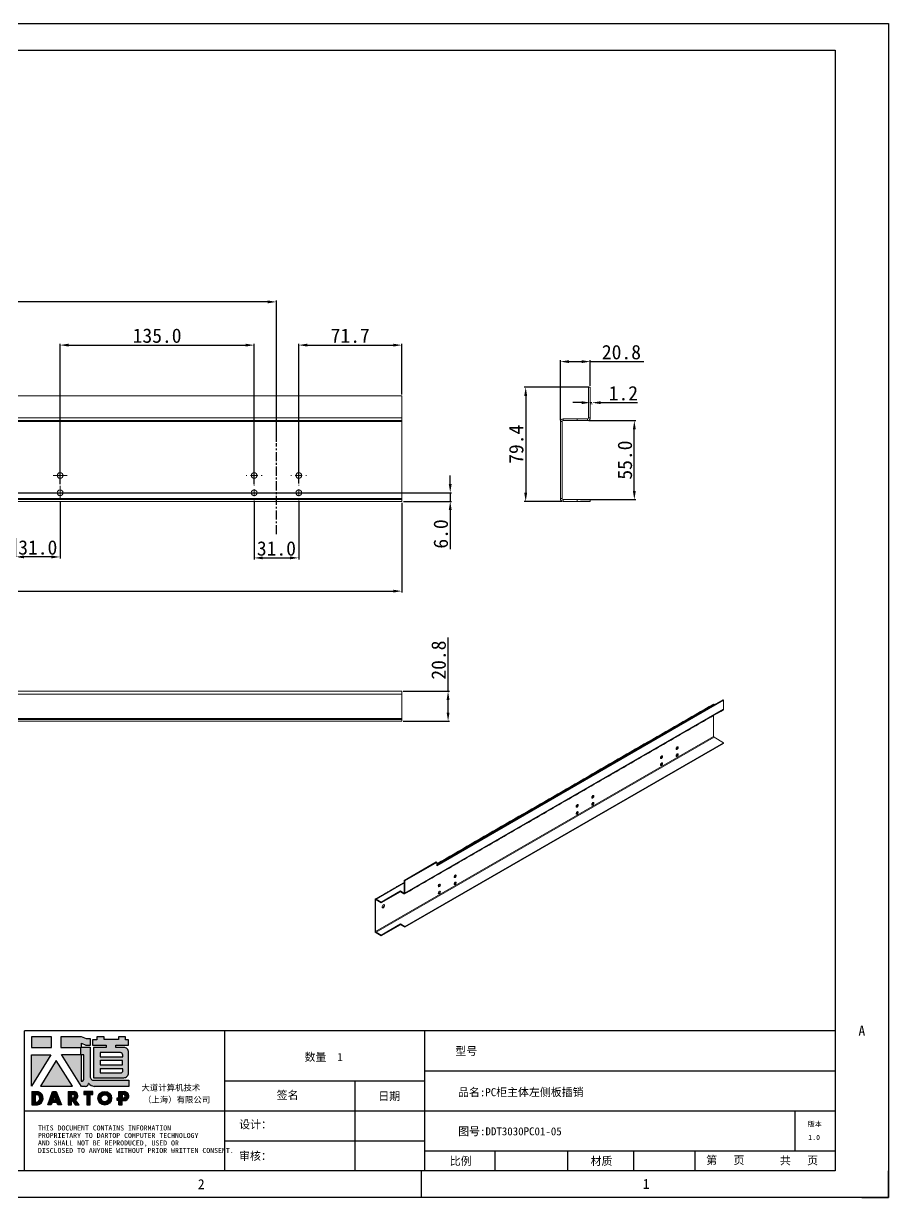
# Model space of a CAD drawing. Header units: millimetres. Extents: x 12436 to 30221, y 8547 to 23793.
# Drawn here: x 25539 to 26141, y 17318 to 18134 of the extents above; entities that cross this region are included whole.
import ezdxf
from ezdxf.enums import TextEntityAlignment as Align

# ---------------------------------------------------------------- set-up
doc = ezdxf.new("R2010")
doc.units = ezdxf.units.MM
doc.header["$PDSIZE"] = -1
doc.linetypes.add('CENTER', pattern=[10.16, 6.35, -1.27, 1.27, -1.27])
doc.linetypes.add('DOT', pattern=[0.25, 0, -0.25])
for name, color, linetype in [('4', 7, 'Continuous'), ('FORMAT', 7, 'Continuous'), ('print', 30, 'Continuous'), ('点画线', 1, 'CENTER')]:
    doc.layers.add(name, color=color, linetype=linetype)
doc.styles.add('Dartop', font='SIMFANG.TTF')
doc.styles.add('hzHT', font='SIMHEI.TTF')
doc.dimstyles.new('副本 ISO-25', dxfattribs={"dimtxt": 10, "dimasz": 6, "dimexe": 1, "dimexo": 1, "dimgap": 1.524, "dimtad": 1, "dimdec": 1, "dimzin": 0, "dimdsep": 46, "dimtxsty": 'Standard', "dimcen": 2.5, "dimclrd": 4, "dimclre": 4, "dimclrt": 4, "dimadec": 0, "dimazin": 0, "dimtfac": 1, "dimtdec": 1, "dimtmove": 0, "dimatfit": 3, "dimfxl": 1, "dimtzin": 0, "dimarcsym": 0})

# ---------------------------------------------------------------- blocks, each defined once
blk = doc.blocks.new('SW_CENTERMARKSYMBOL_5')
at = {"color": 0, "linetype": 'Continuous', "lineweight": 0}
for p, q in [((-5, 0), (-5.5, 0)), ((0, 0), (-2.5, 0)), ((0, 5), (0, 5.5)), ((0, 0), (0, 2.5)), ((0, 0), (0, -2.5)), ((0, 0), (2.5, 0)), ((5, 0), (5.5, 0)), ((0, -5), (0, -5.5))]:
    blk.add_line(p, q, dxfattribs=at)
blk = doc.blocks.new('SW_CENTERMARKSYMBOL_6')
at = {"color": 0, "linetype": 'Continuous', "lineweight": 0}
for p, q in [((-5, 0), (-5.5, 0)), ((0, 0), (-2.5, 0)), ((0, 5), (0, 5.5)), ((0, 0), (0, 2.5)), ((0, 0), (0, -2.5)), ((0, 0), (2.5, 0)), ((5, 0), (5.5, 0)), ((0, -5), (0, -5.5))]:
    blk.add_line(p, q, dxfattribs=at)
blk = doc.blocks.new('*D91')
at = {"color": 4, "lineweight": -2}
for p, q in [((25137.25, 17800.92), (25137.25, 17738.46)), ((25802.25, 17800.92), (25802.25, 17738.46)), ((25143.25, 17739.46), (25796.25, 17739.46))]:
    blk.add_line(p, q, dxfattribs=at)
at = {"color": 4}
for points in [[(25143.25, 17740.46), (25143.25, 17738.46), (25137.25, 17739.46)], [(25796.25, 17740.46), (25796.25, 17738.46), (25802.25, 17739.46)]]:
    blk.add_solid(points, dxfattribs=at)
at = {"layer": 'Defpoints', "color": 0}
for p in [(25137.25, 17801.92), (25802.25, 17801.92), (25802.25, 17739.46)]:
    blk.add_point(p, dxfattribs=at)
at = {"color": 4, "insert": (25469.75, 17745.99), "char_height": 10, "attachment_point": 5}
blk.add_mtext('665.0', dxfattribs=at)
blk = doc.blocks.new('*D92')
at = {"color": 4, "lineweight": -2}
for p, q in [((25932.4, 17858.12), (25964.99, 17858.12)), ((25963.99, 17809.12), (25963.99, 17852.12)), ((25926.54, 17803.12), (25964.99, 17803.12))]:
    blk.add_line(p, q, dxfattribs=at)
at = {"color": 4}
for points in [[(25962.99, 17852.12), (25964.99, 17852.12), (25963.99, 17858.12)], [(25962.99, 17809.12), (25964.99, 17809.12), (25963.99, 17803.12)]]:
    blk.add_solid(points, dxfattribs=at)
at = {"layer": 'Defpoints', "color": 0}
for p in [(25931.4, 17858.12), (25963.99, 17858.12), (25925.54, 17803.12)]:
    blk.add_point(p, dxfattribs=at)
at = {"color": 4, "insert": (25957.46, 17830.62), "char_height": 10, "attachment_point": 5, "rotation": 90}
blk.add_mtext('55.0', dxfattribs=at)
blk = doc.blocks.new('*D93')
at = {"color": 4, "lineweight": -2}
for p, q in [((25927.33, 17870.59), (25921.33, 17870.59)), ((25933.33, 17870.59), (25934.53, 17870.59)), ((25933.33, 17869.69), (25933.33, 17869.59)), ((25934.53, 17869.69), (25934.53, 17869.59)), ((25940.53, 17870.59), (25966.25, 17870.59))]:
    blk.add_line(p, q, dxfattribs=at)
at = {"color": 4}
for points in [[(25927.33, 17871.59), (25927.33, 17869.59), (25933.33, 17870.59)], [(25940.53, 17871.59), (25940.53, 17869.59), (25934.53, 17870.59)]]:
    blk.add_solid(points, dxfattribs=at)
at = {"layer": 'Defpoints', "color": 0}
for p in [(25933.33, 17870.69), (25934.53, 17870.69), (25934.53, 17870.59)]:
    blk.add_point(p, dxfattribs=at)
at = {"color": 4, "insert": (25956.39, 17877.11), "char_height": 10, "attachment_point": 5}
blk.add_mtext('1.2', dxfattribs=at)
blk = doc.blocks.new('*D94')
at = {"color": 4, "lineweight": -2}
for p, q in [((25835.93, 17813.92), (25835.93, 17819.92)), ((25268.44, 17807.92), (25836.93, 17807.92)), ((25835.93, 17807.92), (25835.93, 17801.92)), ((25803.45, 17801.92), (25836.93, 17801.92)), ((25835.93, 17795.92), (25835.93, 17768.54))]:
    blk.add_line(p, q, dxfattribs=at)
at = {"color": 4}
for points in [[(25834.93, 17813.92), (25836.93, 17813.92), (25835.93, 17807.92)], [(25834.93, 17795.92), (25836.93, 17795.92), (25835.93, 17801.92)]]:
    blk.add_solid(points, dxfattribs=at)
at = {"layer": 'Defpoints', "color": 0}
for p in [(25267.44, 17807.92), (25802.45, 17801.92), (25835.93, 17801.92)]:
    blk.add_point(p, dxfattribs=at)
at = {"color": 4, "insert": (25829.41, 17779.23), "char_height": 10, "attachment_point": 5, "rotation": 90}
blk.add_mtext('6.0', dxfattribs=at)
blk = doc.blocks.new('*D99')
at = {"color": 4, "lineweight": -2}
for p, q in [((25564.54, 17813.92), (25564.54, 17911.62)), ((25570.54, 17910.62), (25693.54, 17910.62)), ((25699.54, 17813.92), (25699.54, 17911.62))]:
    blk.add_line(p, q, dxfattribs=at)
at = {"color": 4}
for points in [[(25570.54, 17911.62), (25570.54, 17909.62), (25564.54, 17910.62)], [(25693.54, 17911.62), (25693.54, 17909.62), (25699.54, 17910.62)]]:
    blk.add_solid(points, dxfattribs=at)
at = {"layer": 'Defpoints', "color": 0}
for p in [(25699.54, 17910.62), (25564.54, 17812.92), (25699.54, 17812.92)]:
    blk.add_point(p, dxfattribs=at)
at = {"color": 4, "insert": (25632.04, 17917.14), "char_height": 10, "attachment_point": 5}
blk.add_mtext('135.0', dxfattribs=at)
blk = doc.blocks.new('*D100')
at = {"color": 4, "lineweight": -2}
for p, q in [((25730.54, 17814.42), (25730.54, 17911.62)), ((25736.54, 17910.62), (25796.25, 17910.62)), ((25802.25, 17876.32), (25802.25, 17911.62))]:
    blk.add_line(p, q, dxfattribs=at)
at = {"color": 4}
for points in [[(25736.54, 17911.62), (25736.54, 17909.62), (25730.54, 17910.62)], [(25796.25, 17911.62), (25796.25, 17909.62), (25802.25, 17910.62)]]:
    blk.add_solid(points, dxfattribs=at)
at = {"layer": 'Defpoints', "color": 0}
for p in [(25802.25, 17910.62), (25802.25, 17875.32), (25730.54, 17813.42)]:
    blk.add_point(p, dxfattribs=at)
at = {"color": 4, "insert": (25766.4, 17917.14), "char_height": 10, "attachment_point": 5}
blk.add_mtext('71.7', dxfattribs=at)
blk = doc.blocks.new('*D102')
at = {"color": 4, "lineweight": -2}
for p, q in [((25932.33, 17881.32), (25887.43, 17881.32)), ((25888.43, 17875.32), (25888.43, 17807.92)), ((25913.47, 17801.92), (25887.43, 17801.92))]:
    blk.add_line(p, q, dxfattribs=at)
at = {"color": 4}
for points in [[(25887.43, 17875.32), (25889.43, 17875.32), (25888.43, 17881.32)], [(25887.43, 17807.92), (25889.43, 17807.92), (25888.43, 17801.92)]]:
    blk.add_solid(points, dxfattribs=at)
at = {"layer": 'Defpoints', "color": 0}
for p in [(25933.33, 17881.32), (25888.43, 17801.92), (25914.47, 17801.92)]:
    blk.add_point(p, dxfattribs=at)
at = {"color": 4, "insert": (25881.9, 17841.62), "char_height": 10, "attachment_point": 5, "rotation": 90}
blk.add_mtext('79.4', dxfattribs=at)
blk = doc.blocks.new('*D103')
at = {"color": 4, "lineweight": -2}
for p, q in [((25912.54, 17858.38), (25912.54, 17900.15)), ((25918.54, 17899.15), (25927.33, 17899.15)), ((25933.33, 17882.32), (25933.33, 17900.15)), ((25933.33, 17899.15), (25970.71, 17899.15))]:
    blk.add_line(p, q, dxfattribs=at)
at = {"color": 4}
for points in [[(25918.54, 17900.15), (25918.54, 17898.15), (25912.54, 17899.15)], [(25927.33, 17900.15), (25927.33, 17898.15), (25933.33, 17899.15)]]:
    blk.add_solid(points, dxfattribs=at)
at = {"layer": 'Defpoints', "color": 0}
for p in [(25933.33, 17899.15), (25933.33, 17881.32), (25912.54, 17857.38)]:
    blk.add_point(p, dxfattribs=at)
at = {"color": 4, "insert": (25955.02, 17905.68), "char_height": 10, "attachment_point": 5}
blk.add_mtext('20.8', dxfattribs=at)
blk = doc.blocks.new('*D104')
at = {"color": 4, "lineweight": -2}
for p, q in [((25834.43, 17669.79), (25834.43, 17707.18)), ((25803.25, 17669.79), (25835.43, 17669.79)), ((25834.43, 17655), (25834.43, 17663.79)), ((25803.25, 17649), (25835.43, 17649))]:
    blk.add_line(p, q, dxfattribs=at)
at = {"color": 4}
for points in [[(25833.43, 17663.79), (25835.43, 17663.79), (25834.43, 17669.79)], [(25833.43, 17655), (25835.43, 17655), (25834.43, 17649)]]:
    blk.add_solid(points, dxfattribs=at)
at = {"layer": 'Defpoints', "color": 0}
for p in [(25802.25, 17669.79), (25834.43, 17669.79), (25802.25, 17649)]:
    blk.add_point(p, dxfattribs=at)
at = {"color": 4, "insert": (25827.91, 17691.48), "char_height": 10, "attachment_point": 5, "rotation": 90}
blk.add_mtext('20.8', dxfattribs=at)
blk = doc.blocks.new('dadao')
for p, q in [((48, 19.2), (44.9, 10.4)), ((44.9, 10.4), (51.2, 10.4)), ((51.2, 10.4), (48, 19.2))]:
    blk.add_line(p, q)
for points in [[(41.8, 121.6), (41.8, 143.7), (-0.4, 143.7), (-0.4, 121.6), (41.8, 121.6)], [(104.8, 122), (104.8, 130.3), (114.1, 126.3), (124.2, 126.3), (124.2, 139.6), (115.9, 139.6), (105.1, 143.9), (61.5, 143.9)], [(61.7, 144), (61.7, 121.3), (103.9, 121.3)], [(113.4, 38.7), (105.1, 38.7), (63, 106.5), (103.9, 106.5), (103.9, 120.9), (103.9, 121.3)], [(109.7, 53.6), (109.7, 106.2), (104.3, 106.2), (104.3, 50.4), (106.6, 50.4)], [(144.6, 94.4), (144.6, 84.8), (192, 84.8), (192, 94.1), (144.9, 94.1)], [(0, 28), (0, 0), (11.8, 0)], [(0.1, 28), (14, 28)], [(76.8, 28.2), (76.8, 0), (84.1, 0), (84.1, 11.1), (91.6, -0.1), (100.3, -0.1), (91.7, 11.1)], [(76.8, 28.2), (90.6, 28.2)], [(120.2, 45), (119.5, 45), (119.5, 44.6)], [(183.7, 0), (183.7, 9.6), (180.6, 9.6), (180.6, 14.9), (183.8, 14.9), (183.8, 28.1), (196.1, 28.1), (196.5, 28.1)], [(7.1, 21.8), (7.1, 6.1), (12, 6.1)], [(7.1, 21.8), (11.4, 21.8)], [(84, 22.7), (84, 15.3), (87.2, 15.3)], [(84, 22.7), (87.3, 22.7)], [(183.7, 0), (190.9, 0), (190.9, 9.6), (198.8, 9.6)], [(194.9, 22.3), (190.8, 22.3), (190.8, 15), (194.4, 15)]]:
    blk.add_lwpolyline(points)
blk.add_lwpolyline([(137.1, 144.2), (137.1, 137.9), (128.3, 137.9), (128.3, 126.5), (157.3, 126.5), (157.3, 121.5), (130.3, 121.5), (130.3, 57.5), (194.4, 57.5, 0.414214), (204.4, 67.5), (204.4, 111.3, 0.414214), (194.4, 121.3), (177.5, 121.3), (177.5, 126.3), (204.7, 126.3), (204.7, 137.7), (198.2, 137.7), (198.2, 143.9), (183.3, 143.9), (183.3, 138), (153, 138), (153, 144.2), (137.1, 144.2)], format="xyb", close=True)
for points in [[(-0.3, 106.2), (40.4, 106.2), (-0.3, 39.7), (-0.3, 106.2)], [(51.7, 94.1), (18.4, 39.3), (86.2, 39.3)], [(43.8, 28.2), (51.8, 28.2), (62.6, -0.1), (55, -0.1), (53.2, 5), (42.9, 5), (41.1, 0), (33.6, 0)], [(110, 28.1), (110, 21.9), (116, 21.9), (116, -0.1), (123.2, -0.1), (123.2, 22), (129.2, 22), (129.2, 28.1), (110, 28.1)]]:
    blk.add_lwpolyline(points, close=True)
for points in [[(104.8, 122), (123.4, 122), (123.4, 60, 0.414214), (131.4, 52), (204.8, 52), (204.8, 39.1), (131.7, 39.1)], [(144.3, 110.8), (144.3, 101.8), (192.3, 101.8), (192.3, 105.5, 0.414214), (187.3, 110.5), (144.3, 110.5)], [(144.6, 77), (144.6, 67.5), (187.6, 67.5, 0.414214), (192.6, 72.5), (192.6, 76.4), (144.6, 76.4)]]:
    blk.add_lwpolyline(points, format="xyb")
for radius in [14.5, 7.44]:
    blk.add_circle((154.2, 14.2), radius)
for centre, radius, start, end in [((99.2, 60.7), 12.6, 305.6399, 325.969), ((9.6, 14.2), 14.4, 278.6604, 72.3203), ((88.6, 19.4), 8.95, 290.6073, 77.2124), ((111.6, 46.7), 8.19, 282.9811, 347.6627), ((136, 61.7), 22.9, 226.7358, 259.3209), ((195.7, 18.6), 9.51, 288.8959, 85.2442), ((8.5, 13.9), 8.49, 294.2143, 69.7177), ((86.4, 19), 3.8, 282.527, 76.7196), ((193.7, 18.7), 3.8, 280.9891, 72.5513)]:
    blk.add_arc(centre, radius, start, end)
blk = doc.blocks.new('*D382')
at = {"color": 4, "lineweight": -2}
for p, q in [((25278.04, 17844.34), (25278.04, 17941.69)), ((25709.04, 17940.69), (25284.04, 17940.69)), ((25715.04, 17843.34), (25715.04, 17941.69))]:
    blk.add_line(p, q, dxfattribs=at)
at = {"color": 4}
for points in [[(25284.04, 17941.69), (25284.04, 17939.69), (25278.04, 17940.69)], [(25709.04, 17941.69), (25709.04, 17939.69), (25715.04, 17940.69)]]:
    blk.add_solid(points, dxfattribs=at)
at = {"layer": 'Defpoints', "color": 0}
for p in [(25278.04, 17940.69), (25278.04, 17843.34), (25715.04, 17842.34)]:
    blk.add_point(p, dxfattribs=at)
at = {"color": 4, "insert": (25496.54, 17947.9), "char_height": 10, "attachment_point": 5}
blk.add_mtext('{\\fSimSun|b0|i0|c134|p2;（}437.00{\\fSimSun|b0|i0|c134|p2;）}', dxfattribs=at)
blk = doc.blocks.new('SW_CENTERMARKSYMBOL_2')
at = {"color": 0, "linetype": 'Continuous', "lineweight": 0}
for p, q in [((-2.5, 0), (-4.9, 0)), ((0, 0), (-2.5, 0)), ((0, 2.5), (0, 4.9)), ((0, 0), (0, 2.5)), ((0, 0), (0, -2.5)), ((0, 0), (2.5, 0)), ((2.5, 0), (4.9, 0)), ((0, -2.5), (0, -4.9))]:
    blk.add_line(p, q, dxfattribs=at)
blk = doc.blocks.new('*D384')
at = {"layer": 'Defpoints', "color": 0}
for p in [(25699.54, 17802.67), (25730.54, 17802.42), (25730.54, 17762.57)]:
    blk.add_point(p, dxfattribs=at)
at = {"layer": 'FORMAT', "color": 4, "lineweight": -2}
for p, q in [((25699.54, 17801.67), (25699.54, 17761.57)), ((25730.54, 17801.42), (25730.54, 17761.57)), ((25705.54, 17762.57), (25724.54, 17762.57))]:
    blk.add_line(p, q, dxfattribs=at)
at = {"layer": 'FORMAT', "color": 4}
for points in [[(25705.54, 17763.57), (25705.54, 17761.57), (25699.54, 17762.57)], [(25724.54, 17763.57), (25724.54, 17761.57), (25730.54, 17762.57)]]:
    blk.add_solid(points, dxfattribs=at)
at = {"layer": 'FORMAT', "color": 4, "insert": (25715.04, 17769.09), "char_height": 10, "attachment_point": 5}
blk.add_mtext('31.0', dxfattribs=at)
blk = doc.blocks.new('*D385')
at = {"layer": 'Defpoints', "color": 0}
for p in [(25533.54, 17803.02), (25564.54, 17803.02), (25533.54, 17763.25)]:
    blk.add_point(p, dxfattribs=at)
at = {"layer": 'FORMAT', "color": 4, "lineweight": -2}
for p, q in [((25533.54, 17802.02), (25533.54, 17762.25)), ((25564.54, 17802.02), (25564.54, 17762.25)), ((25558.54, 17763.25), (25539.54, 17763.25))]:
    blk.add_line(p, q, dxfattribs=at)
at = {"layer": 'FORMAT', "color": 4}
for points in [[(25539.54, 17764.25), (25539.54, 17762.25), (25533.54, 17763.25)], [(25558.54, 17764.25), (25558.54, 17762.25), (25564.54, 17763.25)]]:
    blk.add_solid(points, dxfattribs=at)
at = {"layer": 'FORMAT', "color": 4, "insert": (25549.04, 17769.77), "char_height": 10, "attachment_point": 5}
blk.add_mtext('31.0', dxfattribs=at)

msp = doc.modelspace()

# ---------------------------------------------------------------- hatches: boundary and pattern name
for points in [[(25558.641, 17429.274), (25544.755, 17429.274), (25544.755, 17422.019), (25558.641, 17422.019)], [(25558.194, 17416.942), (25544.792, 17416.942), (25544.792, 17395.061)], [(25561.909, 17412.972), (25550.954, 17394.915), (25573.262, 17394.915)], [(25587.427, 17391.221), (25581.087, 17391.221), (25581.087, 17389.209), (25583.065, 17389.209), (25583.065, 17381.961), (25585.433, 17381.961), (25585.433, 17389.214), (25587.427, 17389.214)]]:
    msp.add_hatch(color=0).paths.add_polyline_path(points)
h = msp.add_hatch(color=0)
h.paths.add_polyline_path([(25579.393, 17424.864), (25582.458, 17423.54), (25585.771, 17423.54), (25585.771, 17427.926), (25583.037, 17427.926), (25579.476, 17429.332), (25565.203, 17429.332), (25565.203, 17421.916), (25579.09, 17421.916), (25579.09, 17421.766), (25579.09, 17417.026), (25565.623, 17417.026), (25579.475, 17394.734), (25582.218, 17394.734, 0.2793748), (25584.22, 17396.681), (25584.22, 17396.784), (25584.462, 17396.784, 0.1431454), (25588.238, 17394.862), (25612.307, 17394.862), (25612.307, 17399.09), (25588.136, 17399.09, -0.4142136), (25585.503, 17401.722), (25585.503, 17422.15), (25579.393, 17422.15)])
h.paths.add_polyline_path([(25579.23, 17416.931), (25580.995, 17416.93), (25580.995, 17399.629, -0.0889357), (25579.972, 17398.577), (25579.224, 17398.577)], flags=16)
h = msp.add_hatch(color=0)
h.paths.add_polyline_path([(25612.266, 17427.312), (25610.124, 17427.312), (25610.124, 17429.349), (25605.229, 17429.349), (25605.229, 17427.414), (25595.236, 17427.414), (25595.236, 17429.451), (25590.002, 17429.451), (25590.002, 17427.376), (25587.11, 17427.376), (25587.11, 17423.62), (25596.654, 17423.62), (25596.654, 17421.959), (25587.76, 17421.959), (25587.76, 17400.928), (25608.873, 17400.928, 0.4142136), (25612.164, 17404.219), (25612.164, 17418.622, 0.4142136), (25608.873, 17421.913), (25603.292, 17421.913), (25603.292, 17423.543), (25612.266, 17423.543)])
h.paths.add_polyline_path([(25606.541, 17418.348, -0.4142136), (25608.187, 17416.702), (25608.187, 17415.495), (25592.38, 17415.495), (25592.38, 17418.348)], flags=16)
h.paths.add_polyline_path([(25608.085, 17412.949), (25608.085, 17409.893), (25592.483, 17409.893), (25592.483, 17412.949)], flags=16)
h.paths.add_polyline_path([(25608.289, 17407.142), (25608.289, 17405.834, -0.4142136), (25606.643, 17404.188), (25592.483, 17404.188), (25592.483, 17407.142)], flags=16)
h = msp.add_hatch(color=0)
h.paths.add_polyline_path([(25549.489, 17391.188), (25544.891, 17391.188), (25544.891, 17381.989), (25548.763, 17381.989, 0.7930159)])
h.paths.add_polyline_path([(25548.831, 17384.003), (25547.224, 17384.003), (25547.224, 17389.173), (25548.654, 17389.173, -0.6713609)], flags=16)
h = msp.add_hatch(color=0)
h.paths.add_polyline_path([(25561.944, 17391.263), (25559.32, 17391.263), (25555.946, 17381.979), (25558.431, 17381.979), (25559.016, 17383.624), (25562.383, 17383.624), (25562.981, 17381.959), (25565.486, 17381.959)])
h.paths.add_polyline_path([(25561.74, 17385.398), (25559.653, 17385.398), (25560.677, 17388.315)], flags=16)
h = msp.add_hatch(color=0)
h.paths.add_polyline_path([(25574.698, 17391.257), (25570.176, 17391.257), (25570.176, 17381.974), (25572.566, 17381.974), (25572.566, 17385.654), (25575.022, 17381.94), (25577.909, 17381.94), (25575.082, 17385.63, 0.7440549)])
h.paths.add_polyline_path([(25572.544, 17387.028), (25572.544, 17389.466), (25573.612, 17389.466, -0.796809), (25573.596, 17387.028)], flags=16)
h = msp.add_hatch(color=0)
h.paths.add_polyline_path([(25590.873, 17386.649, 1), (25600.405, 17386.649, 1)])
h.paths.add_polyline_path([(25598.088, 17386.649, -1), (25593.191, 17386.649, -1)], flags=16)
h = msp.add_hatch(color=0)
h.paths.add_polyline_path([(25609.548, 17391.235), (25609.411, 17391.235), (25605.38, 17391.235), (25605.38, 17386.902), (25604.311, 17386.902), (25604.311, 17385.144), (25605.363, 17385.144), (25605.363, 17381.99), (25607.716, 17381.99), (25607.716, 17385.156), (25610.302, 17385.156, 0.8123038)])
h.paths.add_polyline_path([(25607.681, 17386.914), (25607.681, 17389.338), (25609.021, 17389.338, -0.7782134), (25608.884, 17386.914)], flags=16)

# ---------------------------------------------------------------- linework, layer by layer
msp.add_line((24998.529, 18115.839), (26103.67, 18115.839))
at = {"color": 0}
for p, q in [((26103.67, 18115.839), (26103.67, 17336.12)), ((26103.67, 17433.585), (25539.766, 17433.585)), ((25539.766, 17336.12), (25539.766, 17433.585)), ((25679.002, 17433.585), (25679.002, 17336.12)), ((25818.237, 17336.12), (25818.237, 17433.585)), ((25818.237, 17405.738), (26103.67, 17405.738)), ((25679.002, 17398.776), (25818.237, 17398.776)), ((25769.505, 17398.776), (25769.505, 17336.12)), ((25539.766, 17377.891), (25679.002, 17377.891)), ((25679.002, 17377.891), (26103.67, 17377.891)), ((26075.823, 17350.044), (26075.823, 17377.891)), ((25679.002, 17357.005), (25818.237, 17357.005)), ((25818.237, 17350.044), (26103.67, 17350.044)), ((25867.224, 17336.12), (25867.224, 17350.044)), ((25917.707, 17336.12), (25917.707, 17350.044)), ((25963.602, 17336.12), (25963.602, 17350.044)), ((26006.205, 17336.12), (26006.205, 17350.044)), ((26103.67, 17336.12), (24998.529, 17336.12)), ((25815.916, 17317.555), (25815.916, 17336.12)), ((26140.799, 17317.555), (26140.799, 17336.12)), ((26122.235, 17317.555), (26140.799, 17317.555))]:
    msp.add_line(p, q, dxfattribs=at)
at = {"color": 0, "linetype": 'DOT'}
for p, q in [((26140.799, 18115.839), (26140.799, 17336.12)), ((26122.235, 17317.555), (24961.4, 17317.555))]:
    msp.add_line(p, q, dxfattribs=at)
at = {"color": 7, "linetype": 'Continuous', "lineweight": 15}
for p, q in [((25933.332, 17881.317), (25932.132, 17881.317)), ((25932.132, 17881.317), (25932.132, 17860.053)), ((25933.332, 17881.317), (25933.332, 17860.053)), ((25802.245, 17875.317), (25237.845, 17875.317)), ((25802.245, 17860.053), (25802.245, 17875.317)), ((25137.245, 17857.38), (25802.245, 17857.38)), ((25802.245, 17858.117), (25175.045, 17858.117)), ((25175.245, 17860.053), (25802.245, 17860.053)), ((25802.245, 17860.053), (25802.245, 17858.117)), ((25802.245, 17858.117), (25802.245, 17857.38)), ((25802.245, 17857.38), (25802.245, 17803.853)), ((25913.735, 17857.38), (25912.535, 17857.38)), ((25912.535, 17857.38), (25912.535, 17803.853)), ((25913.735, 17857.38), (25913.735, 17803.853)), ((25914.472, 17859.317), (25914.472, 17858.117)), ((25924.335, 17859.317), (25914.472, 17859.317)), ((25924.335, 17858.117), (25914.472, 17858.117)), ((25924.335, 17858.117), (25924.335, 17859.317)), ((25924.335, 17859.317), (25931.395, 17859.317)), ((25924.335, 17858.117), (25931.395, 17858.117)), ((25931.395, 17859.317), (25931.395, 17858.117)), ((25932.132, 17860.053), (25933.332, 17860.053)), ((25137.245, 17803.853), (25802.245, 17803.853)), ((25137.245, 17803.117), (25802.245, 17803.117)), ((25137.245, 17801.917), (25802.245, 17801.917)), ((25802.245, 17803.853), (25802.245, 17803.117)), ((25802.245, 17801.917), (25802.245, 17803.117)), ((25913.735, 17803.853), (25912.535, 17803.853)), ((25914.472, 17803.117), (25914.472, 17801.917)), ((25914.472, 17803.117), (25924.335, 17803.117)), ((25914.472, 17801.917), (25924.335, 17801.917)), ((25924.335, 17801.917), (25924.335, 17803.117)), ((25924.335, 17803.117), (25933.335, 17803.117)), ((25924.335, 17801.917), (25933.335, 17801.917)), ((25933.335, 17801.917), (25933.335, 17803.117)), ((25137.245, 17669.794), (25802.245, 17669.794)), ((25802.245, 17667.857), (25802.245, 17669.794)), ((25802.245, 17650.934), (25802.245, 17669.057)), ((25137.245, 17667.857), (25802.245, 17667.857)), ((26025.68, 17663.743), (25826.559, 17548.793)), ((26026.104, 17663.498), (25826.559, 17548.303)), ((25826.559, 17549.469), (26019.436, 17660.815)), ((26020.022, 17660.477), (26019.436, 17660.815)), ((26026.104, 17663.498), (26025.68, 17663.743)), ((26026.104, 17657.267), (26026.104, 17663.498)), ((25804.356, 17529.254), (26026.104, 17657.267)), ((26019.176, 17652.939), (26019.176, 17638.321)), ((25802.245, 17650.934), (25175.245, 17650.934)), ((25802.245, 17650.197), (25237.845, 17650.197)), ((25802.245, 17648.997), (25237.845, 17648.997)), ((25802.245, 17650.197), (25802.245, 17650.934)), ((25802.245, 17648.997), (25802.245, 17650.197)), ((26019.176, 17638.321), (25784.063, 17502.594)), ((25784.323, 17502.143), (26019.436, 17637.87)), ((26026.106, 17634.02), (26019.436, 17637.87)), ((25804.428, 17506.048), (26026.106, 17634.02)), ((25804.428, 17505.558), (26026.106, 17633.53)), ((26026.106, 17633.53), (26026.106, 17634.02)), ((25826.135, 17550.997), (25803.932, 17538.18)), ((25826.559, 17550.753), (25804.356, 17537.935)), ((25826.559, 17550.753), (25826.135, 17550.997)), ((25826.559, 17548.303), (25826.559, 17550.753)), ((25804.356, 17537.935), (25803.932, 17538.18)), ((25803.932, 17538.18), (25803.932, 17529.499)), ((25804.356, 17537.935), (25804.356, 17529.254)), ((25784.323, 17525.087), (25803.932, 17536.407)), ((25787.811, 17523.074), (25801.246, 17530.83)), ((25787.811, 17522.584), (25801.246, 17530.34)), ((25801.246, 17530.83), (25803.742, 17529.389)), ((25801.246, 17530.34), (25801.246, 17530.83)), ((25801.246, 17530.34), (25803.671, 17528.94)), ((25784.063, 17524.447), (25783.639, 17524.692)), ((25783.639, 17524.692), (25783.639, 17502.839)), ((25784.063, 17524.447), (25784.324, 17524.597)), ((25784.063, 17524.447), (25784.063, 17502.594)), ((25787.811, 17523.074), (25784.323, 17525.087)), ((25784.323, 17525.087), (25784.323, 17524.597)), ((25787.811, 17522.584), (25784.323, 17524.597)), ((25787.811, 17522.584), (25787.811, 17523.074)), ((25803.742, 17529.389), (25803.671, 17529.348)), ((25803.671, 17529.348), (25803.671, 17528.858)), ((25803.932, 17529.499), (25803.742, 17529.389)), ((25803.932, 17529.499), (25804.356, 17529.254)), ((25787.811, 17500.129), (25801.246, 17507.885)), ((25787.811, 17499.639), (25801.246, 17507.395)), ((25801.246, 17507.885), (25804.428, 17506.048)), ((25801.246, 17507.395), (25801.246, 17507.885)), ((25801.246, 17507.395), (25804.428, 17505.558)), ((25804.428, 17505.558), (25804.428, 17506.048)), ((25784.063, 17502.594), (25783.639, 17502.839)), ((25784.323, 17502.143), (25787.811, 17500.129)), ((25784.323, 17502.143), (25784.323, 17501.653)), ((25784.323, 17501.653), (25787.811, 17499.639)), ((25787.811, 17499.639), (25787.811, 17500.129))]:
    msp.add_line(p, q, dxfattribs=at)
at = {"color": 7, "linetype": 'Continuous', "lineweight": 15, "flags": 128}
for points in [[(25993.826, 17629.428), (25994.097, 17629.647), (25994.326, 17629.956), (25994.479, 17630.309), (25994.533, 17630.653), (25994.479, 17630.934), (25994.326, 17631.111), (25994.097, 17631.155), (25993.826, 17631.061), (25993.556, 17630.843), (25993.326, 17630.534), (25993.173, 17630.18), (25993.119, 17629.837), (25993.173, 17629.555), (25993.326, 17629.379), (25993.556, 17629.334), (25993.826, 17629.428)], [(25982.866, 17623.101), (25983.137, 17623.32), (25983.366, 17623.629), (25983.519, 17623.982), (25983.573, 17624.326), (25983.519, 17624.607), (25983.366, 17624.784), (25983.137, 17624.828), (25982.866, 17624.734), (25982.595, 17624.516), (25982.366, 17624.206), (25982.213, 17623.853), (25982.159, 17623.509), (25982.213, 17623.228), (25982.366, 17623.052), (25982.595, 17623.007), (25982.866, 17623.101)], [(25982.866, 17618.202), (25983.137, 17618.42), (25983.366, 17618.73), (25983.519, 17619.083), (25983.573, 17619.427), (25983.519, 17619.708), (25983.366, 17619.884), (25983.137, 17619.929), (25982.866, 17619.835), (25982.595, 17619.617), (25982.366, 17619.307), (25982.213, 17618.954), (25982.159, 17618.61), (25982.213, 17618.329), (25982.366, 17618.152), (25982.595, 17618.108), (25982.866, 17618.202)], [(25993.826, 17624.529), (25994.097, 17624.747), (25994.326, 17625.057), (25994.479, 17625.41), (25994.533, 17625.754), (25994.479, 17626.035), (25994.326, 17626.212), (25994.097, 17626.256), (25993.826, 17626.162), (25993.556, 17625.944), (25993.326, 17625.634), (25993.173, 17625.281), (25993.119, 17624.937), (25993.173, 17624.656), (25993.326, 17624.48), (25993.556, 17624.435), (25993.826, 17624.529)], [(25935.136, 17595.547), (25935.407, 17595.766), (25935.636, 17596.075), (25935.79, 17596.429), (25935.843, 17596.772), (25935.79, 17597.054), (25935.636, 17597.23), (25935.407, 17597.275), (25935.136, 17597.18), (25934.866, 17596.962), (25934.636, 17596.653), (25934.483, 17596.299), (25934.429, 17595.956), (25934.483, 17595.674), (25934.636, 17595.498), (25934.866, 17595.453), (25935.136, 17595.547)], [(25924.176, 17589.22), (25924.447, 17589.439), (25924.676, 17589.748), (25924.829, 17590.101), (25924.883, 17590.445), (25924.829, 17590.726), (25924.676, 17590.903), (25924.447, 17590.947), (25924.176, 17590.853), (25923.906, 17590.635), (25923.676, 17590.325), (25923.523, 17589.972), (25923.469, 17589.629), (25923.523, 17589.347), (25923.676, 17589.171), (25923.906, 17589.126), (25924.176, 17589.22)], [(25935.136, 17590.648), (25935.407, 17590.866), (25935.636, 17591.176), (25935.79, 17591.529), (25935.843, 17591.873), (25935.79, 17592.154), (25935.636, 17592.331), (25935.407, 17592.375), (25935.136, 17592.281), (25934.866, 17592.063), (25934.636, 17591.753), (25934.483, 17591.4), (25934.429, 17591.056), (25934.483, 17590.775), (25934.636, 17590.599), (25934.866, 17590.554), (25935.136, 17590.648)], [(25924.176, 17584.321), (25924.447, 17584.539), (25924.676, 17584.849), (25924.829, 17585.202), (25924.883, 17585.546), (25924.829, 17585.827), (25924.676, 17586.004), (25924.447, 17586.048), (25924.176, 17585.954), (25923.906, 17585.736), (25923.676, 17585.426), (25923.523, 17585.073), (25923.469, 17584.729), (25923.523, 17584.448), (25923.676, 17584.271), (25923.906, 17584.227), (25924.176, 17584.321)], [(25839.323, 17540.236), (25839.594, 17540.454), (25839.823, 17540.764), (25839.977, 17541.117), (25840.03, 17541.46), (25839.977, 17541.742), (25839.823, 17541.918), (25839.594, 17541.963), (25839.323, 17541.869), (25839.053, 17541.65), (25838.823, 17541.341), (25838.67, 17540.988), (25838.616, 17540.644), (25838.67, 17540.363), (25838.823, 17540.186), (25839.053, 17540.142), (25839.323, 17540.236)], [(25828.363, 17533.909), (25828.634, 17534.127), (25828.863, 17534.436), (25829.016, 17534.79), (25829.07, 17535.133), (25829.016, 17535.415), (25828.863, 17535.591), (25828.634, 17535.636), (25828.363, 17535.542), (25828.093, 17535.323), (25827.863, 17535.014), (25827.71, 17534.66), (25827.656, 17534.317), (25827.71, 17534.035), (25827.863, 17533.859), (25828.093, 17533.814), (25828.363, 17533.909)], [(25828.363, 17529.009), (25828.634, 17529.228), (25828.863, 17529.537), (25829.016, 17529.891), (25829.07, 17530.234), (25829.016, 17530.515), (25828.863, 17530.692), (25828.634, 17530.736), (25828.363, 17530.642), (25828.093, 17530.424), (25827.863, 17530.115), (25827.71, 17529.761), (25827.656, 17529.418), (25827.71, 17529.136), (25827.863, 17528.96), (25828.093, 17528.915), (25828.363, 17529.009)], [(25839.323, 17535.336), (25839.594, 17535.555), (25839.823, 17535.864), (25839.977, 17536.218), (25840.03, 17536.561), (25839.977, 17536.843), (25839.823, 17537.019), (25839.594, 17537.064), (25839.323, 17536.97), (25839.053, 17536.751), (25838.823, 17536.442), (25838.67, 17536.088), (25838.616, 17535.745), (25838.67, 17535.463), (25838.823, 17535.287), (25839.053, 17535.242), (25839.323, 17535.336)], [(25789.437, 17519.153), (25789.775, 17519.426), (25790.062, 17519.812), (25790.254, 17520.254), (25790.321, 17520.684), (25790.254, 17521.035), (25790.062, 17521.256), (25789.775, 17521.312), (25789.437, 17521.194), (25789.099, 17520.921), (25788.812, 17520.534), (25788.62, 17520.093), (25788.553, 17519.663), (25788.62, 17519.311), (25788.812, 17519.091), (25789.099, 17519.035), (25789.437, 17519.153)]]:
    msp.add_lwpolyline(points, dxfattribs=at)
at = {"color": 7, "linetype": 'Continuous', "lineweight": 15}
for centre in [(25564.545, 17819.915), (25699.545, 17819.915), (25730.545, 17819.915), (25564.545, 17807.915), (25699.545, 17807.915), (25730.545, 17807.915)]:
    msp.add_circle(centre, 2, dxfattribs=at)
for centre, radius, start, end in [((25914.472, 17857.38), 1.937, 90, 180), ((25914.472, 17857.38), 0.737, 90, 180), ((25931.395, 17860.053), 0.737, 270, 0), ((25931.395, 17860.053), 1.937, 270, 0), ((25914.472, 17803.853), 1.937, 180, 270), ((25914.472, 17803.853), 0.737, 180, 270), ((26019.153, 17660.419), 0.487, 54.382423, 114.307119), ((26025.644, 17657.208), 0.464, 304.056351, 7.25583), ((26019.741, 17638.347), 0.566, 182.605478, 237.394522), ((25992.787, 17630.844), 1.316, 286.507324, 13.498052), ((25981.827, 17624.517), 1.316, 286.507324, 13.498052), ((25981.827, 17619.618), 1.316, 286.507324, 13.498052), ((25992.787, 17625.945), 1.316, 286.507324, 13.498052), ((25934.098, 17596.964), 1.316, 286.507324, 13.498052), ((25923.137, 17590.636), 1.316, 286.507324, 13.498052), ((25934.098, 17592.064), 1.316, 286.507324, 13.498052), ((25923.137, 17585.737), 1.316, 286.507324, 13.498052), ((25838.285, 17541.652), 1.316, 286.507324, 13.498052), ((25827.324, 17535.325), 1.316, 286.507324, 13.498052), ((25827.324, 17530.425), 1.316, 286.507324, 13.498052), ((25838.285, 17536.753), 1.316, 286.507324, 13.498052), ((25784.056, 17524.76), 0.423, 50.796715, 189.214037), ((25784.222, 17524.473), 0.161, 50.796715, 189.214037), ((25803.773, 17529.473), 0.161, 230.796715, 9.214037), ((25803.938, 17529.186), 0.423, 230.796715, 9.214037), ((25788.298, 17520.831), 1.59, 282.319922, 17.685455), ((25785.125, 17502.906), 1.488, 182.605478, 237.394522), ((25784.628, 17502.619), 0.566, 182.605478, 237.394522)]:
    msp.add_arc(centre, radius, start, end, dxfattribs=at)
for points in [[(26018.952, 17660.863), (25826.559, 17549.797)], [(25804.155, 17528.81), (26025.904, 17656.823)], [(25803.932, 17536.734), (25783.839, 17525.135)]]:
    msp.add_open_spline(points, degree=1, dxfattribs=at)
at = {"layer": 'print', "color": 4}
msp.add_lwpolyline([(24961.4, 18134.404), (26140.799, 18134.404), (26140.799, 17317.555), (24961.4, 17317.555)], close=True, dxfattribs=at)
at = {"layer": '点画线'}
msp.add_line((25715.045, 17779.091), (25715.045, 17842.343), dxfattribs=at)

# ---------------------------------------------------------------- block references
at = {"color": 0, "xscale": 0.3291021180775715, "yscale": 0.3291021181048563, "zscale": 0.3291021181102887}
msp.add_blockref('dadao', (25544.891, 17381.989), dxfattribs=at)
at = {"layer": '点画线', "lineweight": 0}
for name, p in [('SW_CENTERMARKSYMBOL_2', (25564.545, 17819.915)), ('SW_CENTERMARKSYMBOL_5', (25699.545, 17819.915)), ('SW_CENTERMARKSYMBOL_6', (25730.545, 17819.915)), ('SW_CENTERMARKSYMBOL_2', (25564.545, 17807.915)), ('SW_CENTERMARKSYMBOL_5', (25699.545, 17807.915)), ('SW_CENTERMARKSYMBOL_6', (25730.545, 17807.915))]:
    msp.add_blockref(name, p, dxfattribs=at)

# ---------------------------------------------------------------- texts
at = {"color": 0}
for s, height, style, p in [('A', 6.962, 'Dartop', (26122.235, 17433.585)), ('数量  1', 5.5694, 'hzHT', (25747.871, 17415.328)), ('型号', 5.5694, 'hzHT', (25847.132, 17419.418)), ('签名', 5.5694, 'hzHT', (25722.852, 17388.787)), ('日期', 5.5694, 'hzHT', (25793.522, 17388.101)), ('品名:PC柜主体左侧板插销  ', 5.56942, 'hzHT', (25888.814, 17390.827)), ('图号:DDT3030PC01-05', 5.56942, 'hzHT', (25877.488, 17363.604)), ('版本', 3.4809, 'hzHT', (26089.478, 17368.65)), ('1.0', 3.4809, 'Dartop', (26089.059, 17359.347)), ('比例', 5.5694, 'hzHT', (25843.249, 17342.937)), ('材质', 5.5694, 'hzHT', (25941.169, 17342.937)), ('第   页', 5.5694, 'hzHT', (26027.324, 17343.514)), ('共   页', 5.5694, 'hzHT', (26078.484, 17343.312)), ('2', 6.962, 'Dartop', (25662.757, 17326.838)), ('1', 6.962, 'Dartop', (25972.249, 17327.058))]:
    msp.add_text(s, height=height, dxfattribs=dict(at, style=style)).set_placement(p, align=Align.MIDDLE_CENTER)
at = {"color": 0, "style": 'hzHT'}
for s, height, p in [('THIS DOCUMENT CONTAINS INFORMATION', 3.48089, (25549.164, 17364.211)), ('设计：', 5.5694, (25689.114, 17365.583)), ('PROPRIETARY TO DARTOP COMPUTER TECHNOLOGY', 3.48089, (25549.164, 17358.99)), ('AND SHALL NOT BE REPRODUCED, USED OR', 3.48089, (25549.164, 17353.768)), ('DISCLOSED TO ANYONE WITHOUT PRIOR WRITTEN CONSENT.', 3.48089, (25549.164, 17348.547)), ('审核：', 5.5694, (25689.031, 17343.651))]:
    msp.add_text(s, height=height, dxfattribs=at).set_placement(p)
at = {"layer": '4', "color": 0, "style": 'hzHT'}
for s, p in [('大道计算机技术', (25621.158, 17391.859)), ('（上海）有限公司', (25622.209, 17383.534))]:
    msp.add_text(s, height=4.1771, dxfattribs=at).set_placement(p)

# ---------------------------------------------------------------- dimensions: what is measured, and where the dimension line sits
dim = msp.add_linear_dim(base=(25278.045, 17940.686), p1=(25715.045, 17842.343), p2=(25278.045, 17843.343), text='{\\fSimSun|b0|i0|c134|p2;（}<>0{\\fSimSun|b0|i0|c134|p2;）}', dimstyle='副本 ISO-25')
dim.commit()
dim.dimension.update_dxf_attribs({"geometry": '*D382', "text_midpoint": (25496.545, 17940.686), "dimtype": 160})
for base, p1, p2, picture, middle in [((25699.545, 17910.62), (25564.545, 17812.915), (25699.545, 17812.915), '*D99', (25632.045, 17917.144)), ((25802.245, 17910.62), (25730.545, 17813.415), (25802.245, 17875.317), '*D100', (25766.395, 17917.144)), ((25933.332, 17899.151), (25912.535, 17857.38), (25933.332, 17881.317), '*D103', (25955.023, 17905.675)), ((25934.532, 17870.589), (25933.332, 17870.685), (25934.532, 17870.685), '*D93', (25956.389, 17877.113))]:
    dim = msp.add_linear_dim(base=base, p1=p1, p2=p2, dimstyle='副本 ISO-25')
    dim.commit()
    dim.dimension.update_dxf_attribs({"geometry": picture, "text_midpoint": middle})
for base, p1, p2, picture, middle in [((25888.428, 17801.917), (25933.332, 17881.317), (25914.472, 17801.917), '*D102', (25881.904, 17841.617)), ((25963.987, 17858.117), (25925.535, 17803.117), (25931.395, 17858.117), '*D92', (25957.463, 17830.617)), ((25835.933, 17801.917), (25267.445, 17807.915), (25802.445, 17801.917), '*D94', (25829.409, 17779.226)), ((25834.434, 17669.794), (25802.245, 17648.997), (25802.245, 17669.794), '*D104', (25827.91, 17691.484))]:
    dim = msp.add_linear_dim(base=base, p1=p1, p2=p2, angle=90, dimstyle='副本 ISO-25')
    dim.commit()
    dim.dimension.update_dxf_attribs({"geometry": picture, "text_midpoint": middle})
dim = msp.add_linear_dim(base=(25802.245, 17739.464), p1=(25137.245, 17801.917), p2=(25802.245, 17801.917), dimstyle='副本 ISO-25')
dim.commit()
dim.dimension.update_dxf_attribs({"geometry": '*D91', "text_midpoint": (25469.745, 17739.464), "dimtype": 160})
at = {"layer": 'FORMAT'}
for base, p1, p2, picture, middle in [((25533.545, 17763.25), (25564.545, 17803.015), (25533.545, 17803.015), '*D385', (25549.045, 17769.774)), ((25730.545, 17762.567), (25699.545, 17802.665), (25730.545, 17802.415), '*D384', (25715.045, 17769.091))]:
    dim = msp.add_linear_dim(base=base, p1=p1, p2=p2, dimstyle='副本 ISO-25', dxfattribs=at)
    dim.commit()
    dim.dimension.update_dxf_attribs({"geometry": picture, "text_midpoint": middle})

doc.saveas('drawing.dxf')
